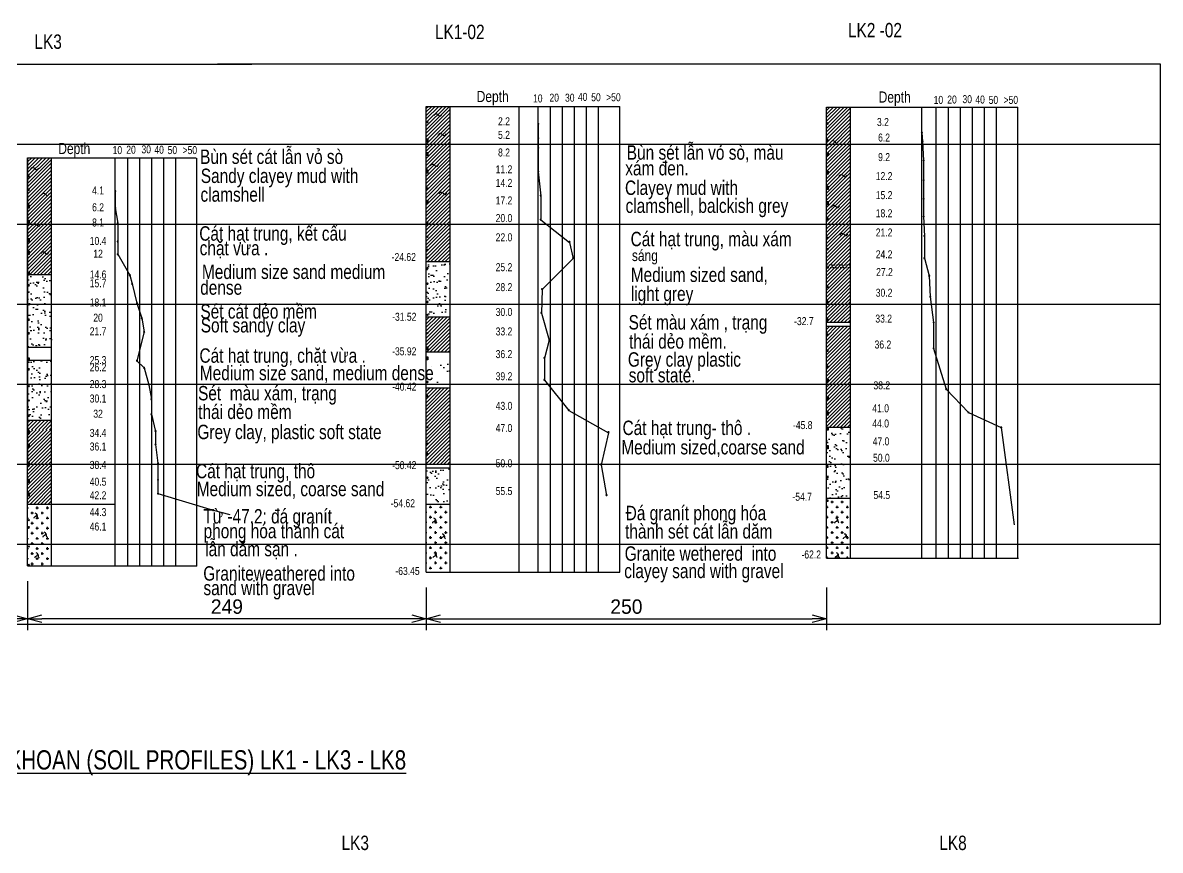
# Model space of a CAD drawing. Header units: millimetres. Extents: x -460 to 3871, y -2191 to 1614.
# Drawn here: x 762 to 1473, y 280 to 797 of the extents above; entities that cross this region are included whole.
import ezdxf
from ezdxf.enums import TextEntityAlignment as Align

# ---------------------------------------------------------------- set-up
doc = ezdxf.new("R2010")
doc.units = ezdxf.units.MM
for name, color, linetype in [('03_Dimension line', 4, 'Continuous'), ('ANN-SMTEXT', 4, 'Continuous'), ('HATCH', 8, 'Continuous'), ('Layer1', 7, 'Continuous'), ('Layer3', 7, 'Continuous'), ('Layer4', 7, 'Continuous'), ('Layer5', 7, 'Continuous'), ('LEGEND', 7, 'Continuous')]:
    doc.layers.add(name, color=color, linetype=linetype)
doc.layers.add('SPT Lines', color=7, linetype='Continuous', lineweight=30)
doc.styles.add('Kich Thuoc', font='vn_vni.shx')
doc.styles.add('vn_vni', font='vn_vni.shx', dxfattribs={"width": 0.8})
doc.dimstyles.new('D500', dxfattribs={"dimscale": 6, "dimtxt": 1.5, "dimasz": 1.5, "dimexe": 1.2, "dimexo": 0, "dimgap": 0.5, "dimtad": 1, "dimdec": 0, "dimzin": 0, "dimdsep": 46, "dimtxsty": 'Kich Thuoc', "dimblk": 'OPEN30', "dimcen": 0.09, "dimclrd": 256, "dimclre": 256, "dimclrt": 256, "dimadec": 0, "dimazin": 0, "dimtfac": 1, "dimtdec": 0, "dimtmove": 0, "dimatfit": 3, "dimldrblk": 'OPEN30', "dimfxl": 1, "dimtolj": 1, "dimtzin": 0, "dimarcsym": 0})
pattern_1 = [(45, (155.8844, 8.5974), (-1.122532, 1.122532), [])]
pattern_2 = [(37.5, (155.8844, 8.5974), (-0.240005, 7.341199), [0, -5.7912, 0, -6.477, 0, -6.19125]), (7.5, (155.884, 8.597), (6.74285, 10.75238), [0, -3.1242, 0, -5.2197, 0, -2.00025]), (327.5, (151.198, 8.5974), (11.864886, 0.021558), [0, -1.905, 0, -6.858, 0, -8.9535]), (317.5, (151.198, 8.597), (11.45335, 3.34394), [0, -0.9525, 0, -4.4958, 0, -5.1435])]
pattern_3 = [(0, (155.8844, 8.5974), (3.175, 3.175), [1.5875, -4.7625]), (90, (156.678, 7.8036), (-3.175, 3.175), [1.5875, -4.7625])]

# ---------------------------------------------------------------- blocks, each defined once
blk = doc.blocks.new('WeaSym')
at = {"layer": 'Layer5'}
for points, knots in [([(0.29, 0.4), (0.22, 0.37), (0.1, 0.31), (-0.13, 0.23), (-0.3, -0.06), (-0.19, -0.64), (-0.96, -0.88), (-1.56, -1.18), (-1.63, -1.55), (-1.66, -1.7)], [0, 0, 0, 0, 0.248602, 0.391484, 0.732345, 1.135543, 1.988104, 2.650597, 3.069283, 3.069283, 3.069283, 3.069283]), ([(-1.03, 1.5), (-0.7, 1.41), (-0.06, 1.23), (0.35, 0.2), (0.38, -0.85), (0.85, -1.43), (1.06, -1.68)], [0, 0, 0, 0, 0.980013, 1.868212, 3.088691, 4.043605, 4.043605, 4.043605, 4.043605])]:
    blk.add_open_spline(points, degree=3, knots=knots, dxfattribs=at)
blk = doc.blocks.new('Mud')
at = {"layer": 'Layer1'}
blk.add_open_spline([(-2.54, -0.48), (-2.35, -0.21), (-2.01, 0.28), (-1.25, 0.76), (-0.41, 0.43), (0.13, -0.11), (0.69, -0.75), (1.53, -0.95), (2.04, -0.32), (2.26, 0.06), (2.38, 0.27)], degree=3, knots=[0, 0, 0, 0, 1.010535, 1.796684, 2.438777, 3.51977, 4.07449, 5.00931, 5.585625, 6.332998, 6.332998, 6.332998, 6.332998], dxfattribs=at)
blk = doc.blocks.new('MAUVUONG')
blk.add_lwpolyline([(0, -2), (0, 0), (1, 0), (1, -2)], close=True)
blk.add_solid([(0, 0), (1, 0), (0, -2), (1, -2)])
blk = doc.blocks.new('_Open30')
at = {"color": 0, "linetype": 'ByBlock', "lineweight": -2}
for p, q in [((-1, 0.268), (0, 0)), ((0, 0), (-1, -0.268)), ((0, 0), (-1, 0))]:
    blk.add_line(p, q, dxfattribs=at)
blk = doc.blocks.new('*D4')
at = {"layer": '03_Dimension line', "lineweight": -2, "transparency": 16777216}
for p, q in [((1014.41, 444.13), (1014.41, 417.39)), ((1264.45, 444.13), (1264.45, 417.39)), ((1023.41, 424.59), (1255.45, 424.59))]:
    blk.add_line(p, q, dxfattribs=at)
at = {"layer": 'DEFPOINTS', "color": 0, "transparency": 16777216}
for p in [(1014.41, 444.13), (1264.45, 444.13), (1264.45, 424.59)]:
    blk.add_point(p, dxfattribs=at)
at = {"layer": '03_Dimension line', "lineweight": -2, "transparency": 16777216, "xscale": 9, "yscale": 9, "zscale": 9, "rotation": 180}
blk.add_blockref('_Open30', (1014.41, 424.59), dxfattribs=at)
at = {"layer": '03_Dimension line', "lineweight": -2, "transparency": 16777216, "xscale": 9, "yscale": 9, "zscale": 9}
blk.add_blockref('_Open30', (1264.45, 424.59), dxfattribs=at)
at = {"layer": '03_Dimension line', "transparency": 16777216, "insert": (1139.43, 432.09), "char_height": 9, "attachment_point": 5, "style": 'Kich Thuoc'}
blk.add_mtext('\\A1;250', dxfattribs=at)
blk = doc.blocks.new('*D5')
at = {"layer": '03_Dimension line', "lineweight": -2, "transparency": 16777216}
for p, q in [((765.35, 448.06), (765.35, 417.39)), ((1014.41, 444.13), (1014.41, 417.39)), ((1005.41, 424.59), (774.35, 424.59))]:
    blk.add_line(p, q, dxfattribs=at)
at = {"layer": 'DEFPOINTS', "color": 0, "transparency": 16777216}
for p in [(765.35, 448.06), (1014.41, 444.13), (765.35, 424.59)]:
    blk.add_point(p, dxfattribs=at)
at = {"layer": '03_Dimension line', "lineweight": -2, "transparency": 16777216, "xscale": 9, "yscale": 9, "zscale": 9, "rotation": 180}
blk.add_blockref('_Open30', (765.35, 424.59), dxfattribs=at)
at = {"layer": '03_Dimension line', "lineweight": -2, "transparency": 16777216, "xscale": 9, "yscale": 9, "zscale": 9}
blk.add_blockref('_Open30', (1014.41, 424.59), dxfattribs=at)
at = {"layer": '03_Dimension line', "transparency": 16777216, "insert": (889.88, 432.09), "char_height": 9, "attachment_point": 5, "style": 'Kich Thuoc'}
blk.add_mtext('\\A1;249', dxfattribs=at)
blk = doc.blocks.new('*D6')
at = {"layer": '03_Dimension line', "lineweight": -2, "transparency": 16777216}
for p, q in [((475.35, 448.06), (475.35, 417.39)), ((765.35, 448.06), (765.35, 417.39)), ((756.35, 424.59), (484.35, 424.59))]:
    blk.add_line(p, q, dxfattribs=at)
at = {"layer": 'DEFPOINTS', "color": 0, "transparency": 16777216}
for p in [(475.35, 448.06), (765.35, 448.06), (475.35, 424.59)]:
    blk.add_point(p, dxfattribs=at)
at = {"layer": '03_Dimension line', "lineweight": -2, "transparency": 16777216, "xscale": 9, "yscale": 9, "zscale": 9, "rotation": 180}
blk.add_blockref('_Open30', (475.35, 424.59), dxfattribs=at)
at = {"layer": '03_Dimension line', "lineweight": -2, "transparency": 16777216, "xscale": 9, "yscale": 9, "zscale": 9}
blk.add_blockref('_Open30', (765.35, 424.59), dxfattribs=at)
at = {"layer": '03_Dimension line', "transparency": 16777216, "insert": (620.35, 432.09), "char_height": 9, "attachment_point": 5, "style": 'Kich Thuoc'}
blk.add_mtext('\\A1;290', dxfattribs=at)

msp = doc.modelspace()

# ---------------------------------------------------------------- hatches: boundary and pattern name
at = {"layer": 'HATCH'}
h = msp.add_hatch(dxfattribs=at)
h.set_pattern_fill('ANSI31', color=256, scale=0.5, style=0)
h.set_pattern_definition(pattern_1)
h.paths.add_polyline_path([(1029.41, 721.21), (1014.41, 721.21), (1014.41, 716.03), (1015.41, 716.03), (1015.41, 714.03), (1014.41, 714.03), (1014.41, 705.03), (1015.41, 705.03), (1015.41, 703.03), (1014.41, 703.03), (1014.41, 686.03), (1015.41, 686.03), (1015.41, 684.03), (1014.41, 684.03), (1014.41, 671.21), (1029.41, 671.21)])
h.paths.add_polyline_path([(1029.41, 744.78), (1014.41, 744.78), (1014.41, 724.53), (1015.41, 724.53), (1015.41, 722.53), (1014.41, 722.53), (1014.41, 721.21), (1029.41, 721.21)])
h.paths.add_polyline_path([(1029.41, 647.78), (1029.41, 671.21), (1014.41, 671.21), (1014.41, 647.78)])
h = msp.add_hatch(dxfattribs=at)
h.set_pattern_fill('ANSI31', color=256, scale=0.5, style=0)
h.set_pattern_definition(pattern_1)
h.paths.add_polyline_path([(1279.45, 744.33), (1264.45, 744.33), (1264.45, 721.21), (1279.45, 721.21)])
h = msp.add_hatch(dxfattribs=at)
h.set_pattern_fill('ANSI31', color=256, scale=0.5, style=0)
h.set_pattern_definition(pattern_1)
h.paths.add_polyline_path([(1279.45, 671.21), (1279.45, 721.21), (1264.45, 721.21), (1264.45, 715.83), (1265.45, 715.83), (1265.45, 713.83), (1264.45, 713.83), (1264.45, 704.33), (1265.45, 704.33), (1265.45, 702.33), (1264.45, 702.33), (1264.45, 694.83), (1265.45, 694.83), (1265.45, 692.83), (1264.45, 692.83), (1264.45, 685.33), (1265.45, 685.33), (1265.45, 683.33), (1264.45, 683.33), (1264.45, 671.21)])
h = msp.add_hatch(dxfattribs=at)
h.set_pattern_fill('ANSI31', color=256, scale=0.5, style=0)
h.set_pattern_definition(pattern_1)
h.paths.add_polyline_path([(780.35, 712.71), (765.35, 712.71), (765.35, 691.21), (780.35, 691.21)])
h.paths.add_polyline_path([(780.35, 691.21), (765.35, 691.21), (765.35, 683.21), (766.35, 683.21), (766.35, 681.21), (765.35, 681.21), (765.35, 673.71), (766.35, 673.71), (766.35, 671.71), (765.35, 671.71), (765.35, 662.21), (766.35, 662.21), (766.35, 660.21), (765.35, 660.21), (765.35, 654.21), (766.35, 654.21), (766.35, 652.21), (765.35, 652.21), (765.35, 641.21), (766.35, 641.21), (766.35, 639.71), (780.35, 639.71)])
h = msp.add_hatch(dxfattribs=at)
h.set_pattern_fill('ANSI31', color=256, scale=0.5, style=0)
h.set_pattern_definition(pattern_1)
h.paths.add_polyline_path([(1264.45, 621.21), (1279.45, 621.21), (1279.45, 671.21), (1264.45, 671.21)])
h.paths.add_polyline_path([(1154.29, 628.26), (1267.75, 628.26), (1267.75, 603.57), (1154.29, 603.57)], flags=9)
h = msp.add_hatch(dxfattribs=at)
h.set_pattern_fill('ANSI31', color=256, scale=0.5, style=0)
h.set_pattern_definition(pattern_1)
h.paths.add_polyline_path([(1279.45, 609.83), (1279.45, 621.21), (1264.45, 621.21), (1264.45, 609.83)])
h.paths.add_polyline_path([(1154.29, 628.26), (1267.75, 628.26), (1267.75, 603.57), (1154.29, 603.57)], flags=9)
h = msp.add_hatch(dxfattribs=at)
h.set_pattern_fill('ANSI31', color=256, scale=0.5, style=0)
h.set_pattern_definition(pattern_1)
h.paths.add_polyline_path([(1029.41, 613.28), (1014.41, 613.28), (1014.41, 594.53), (1015.41, 594.53), (1015.41, 592.53), (1014.41, 592.53), (1014.41, 591.28), (1029.41, 591.28)])
h = msp.add_hatch(dxfattribs=at)
h.set_pattern_fill('ANSI31', color=256, scale=0.5, style=0)
h.set_pattern_definition(pattern_1)
h.paths.add_polyline_path([(1279.45, 607.33), (1264.45, 607.33), (1264.45, 574.33), (1265.45, 574.33), (1265.45, 572.33), (1264.45, 572.33), (1264.45, 571.21), (1279.45, 571.21), (1279.45, 574.33)])
h.paths.add_polyline_path([(1265.45, 561.33), (1264.45, 561.33), (1264.45, 553.83), (1265.45, 553.83), (1265.45, 551.83), (1264.45, 551.83), (1264.45, 544.33), (1279.45, 544.33), (1279.45, 571.21), (1264.45, 571.21), (1264.45, 563.33), (1265.45, 563.33)])
h = msp.add_hatch(dxfattribs=at)
h.set_pattern_fill('ANSI31', color=256, scale=0.5, style=0)
h.set_pattern_definition(pattern_1)
h.paths.add_polyline_path([(1029.41, 568.78), (1014.41, 568.78), (1014.41, 521.21), (1029.41, 521.21)])
h = msp.add_hatch(dxfattribs=at)
h.set_pattern_fill('ANSI31', color=256, scale=0.5, style=0)
h.set_pattern_definition(pattern_1)
h.paths.add_polyline_path([(780.35, 542.71), (765.35, 542.71), (765.35, 542.21), (766.35, 542.21), (766.35, 540.21), (765.35, 540.21), (765.35, 533.71), (766.35, 533.71), (766.35, 531.71), (765.35, 531.71), (765.35, 522.21), (766.35, 522.21), (766.35, 520.21), (765.35, 520.21), (765.35, 511.71), (766.35, 511.71), (766.35, 509.71), (765.35, 509.71), (765.35, 503.21), (766.35, 503.21), (766.35, 501.21), (765.35, 501.21), (765.35, 496.21), (780.35, 496.21)])
at = {"layer": 'Layer1'}
h = msp.add_hatch(dxfattribs=at)
h.set_pattern_fill('DOTS', color=256, style=0)
h.set_pattern_definition([(0, (-596.6645, 993.3315), (0.79375, 1.5875), [0, -1.5875])])
h.paths.add_polyline_path([(1264.45, 645.83), (1264.45, 643.33), (1279.45, 643.33), (1279.45, 645.83)])
h.paths.add_polyline_path([(1266.67, 641.28), (1278.37, 641.28), (1278.37, 648.94), (1266.67, 648.94)], flags=9)
h = msp.add_hatch(dxfattribs=at)
h.set_pattern_fill('AR-SAND', color=256, scale=0.5, style=0)
h.set_pattern_definition([(37.5, (155.884, 8.597), (-0.8, 24.47066), [0, -19.304, 0, -21.59, 0, -20.6375]), (7.5, (155.884, 8.597), (22.4762, 35.8413), [0, -10.414, 0, -17.399, 0, -6.6675]), (327.5, (140.263, 8.597), (39.5496, 0.07186), [0, -6.35, 0, -22.86, 0, -29.845]), (317.5, (140.263, 8.597), (38.1778, 11.1465), [0, -3.175, 0, -14.986, 0, -17.145])])
h.paths.add_polyline_path([(1029.41, 591.28), (1014.41, 591.28), (1014.41, 588.28), (1015.41, 588.28), (1015.41, 586.28), (1014.41, 586.28), (1014.41, 571.21), (1029.41, 571.21), (1029.41, 574.78)])
h = msp.add_hatch(dxfattribs=at)
h.set_pattern_fill('CROSS', color=256, scale=0.5, style=0)
h.set_pattern_definition(pattern_3)
h.paths.add_polyline_path([(1264.45, 471.28), (1279.45, 471.28), (1279.45, 499.83), (1264.45, 499.83)])
h.paths.add_polyline_path([(1279.45, 462.33), (1279.45, 471.28), (1264.45, 471.28), (1264.45, 462.33)])
h = msp.add_hatch(dxfattribs=at)
h.set_pattern_fill('CROSS', color=256, scale=0.5, style=0)
h.set_pattern_definition(pattern_3)
h.paths.add_polyline_path([(1029.41, 496.28), (1014.41, 496.28), (1014.41, 471.28), (1029.41, 471.28)])
h.paths.add_polyline_path([(1029.41, 471.28), (1014.41, 471.28), (1014.41, 453.78), (1029.41, 453.78)])
at = {"layer": 'Layer3'}
h = msp.add_hatch(dxfattribs=at)
h.set_pattern_fill('AR-SAND', color=256, scale=0.15, style=0)
h.set_pattern_definition(pattern_2)
h.paths.add_polyline_path([(1029.41, 647.78), (1014.41, 647.78), (1014.41, 621.21), (1029.41, 621.21)])
h.paths.add_polyline_path([(1014.41, 621.21), (1014.41, 613.28), (1029.41, 613.28), (1029.41, 621.21)])
h = msp.add_hatch(dxfattribs=at)
h.set_pattern_fill('AR-SAND', color=256, scale=0.15, style=0)
h.set_pattern_definition([(37.5, (294.3536, 522.715), (-0.240005, 7.3412), [0, -5.7912, 0, -6.477, 0, -6.19125]), (7.5, (294.354, 522.715), (6.74285, 10.75238), [0, -3.1242, 0, -5.2197, 0, -2.00025]), (327.5, (289.667, 522.715), (11.864886, 0.02156), [0, -1.905, 0, -6.858, 0, -8.9535]), (317.5, (289.667, 522.715), (11.45335, 3.34394), [0, -0.9525, 0, -4.4958, 0, -5.1435])])
h.paths.add_polyline_path([(780.35, 639.71), (766.35, 639.71), (766.35, 639.21), (765.35, 639.21), (765.35, 594.21), (780.35, 594.21)])
h.paths.add_polyline_path([(780.35, 586.21), (766.35, 586.21), (766.35, 585.71), (765.35, 585.71), (765.35, 548.71), (780.35, 548.71)])
h = msp.add_hatch(dxfattribs=at)
h.set_pattern_fill('AR-SAND', color=256, scale=0.15, style=0)
h.set_pattern_definition(pattern_2)
h.paths.add_polyline_path([(1265.45, 532.83), (1265.45, 530.83), (1264.45, 530.83), (1264.45, 521.21), (1279.45, 521.21), (1279.45, 544.33), (1265.45, 544.33), (1265.45, 542.33), (1264.45, 542.33), (1264.45, 532.83)])
h.paths.add_polyline_path([(1279.45, 521.21), (1264.45, 521.21), (1264.45, 499.83), (1279.45, 499.83)])
h = msp.add_hatch(dxfattribs=at)
h.set_pattern_fill('AR-SAND', color=256, scale=0.15, style=0)
h.set_pattern_definition(pattern_2)
h.paths.add_polyline_path([(1029.41, 518.78), (1014.41, 518.78), (1014.41, 497.78), (1029.41, 497.78)])
at = {"layer": 'Layer4'}
h = msp.add_hatch(dxfattribs=at)
h.set_pattern_fill('ANSI31', color=256, scale=0.5, style=0)
h.set_pattern_definition([(45, (294.3536, 522.7148), (-1.122532, 1.122532), [])])
h.paths.add_polyline_path([(780.35, 548.71), (765.35, 548.71), (765.35, 542.71), (780.35, 542.71)])
at = {"layer": 'Layer5'}
h = msp.add_hatch(dxfattribs=at)
h.set_pattern_fill('CROSS', color=256, scale=0.5, style=0)
h.set_pattern_definition([(0, (294.3536, 55.7148), (3.175, 3.175), [1.5875, -4.7625]), (90, (295.1474, 54.921), (-3.175, 3.175), [1.5875, -4.7625])])
h.paths.add_polyline_path([(780.35, 496.21), (765.35, 496.21), (765.35, 457.71), (780.35, 457.71)])

# ---------------------------------------------------------------- linework, layer by layer
at = {"color": 5}
for p, q in [((1472.92, 771.28), (1472.92, 421.21)), ((-435.32, 471.21), (905.55, 471.21)), ((-435.32, 421.21), (1472.92, 421.21))]:
    msp.add_line(p, q, dxfattribs=at)
for p, q in [((1014.41, 598.78), (1014.41, 744.78)), ((1014.41, 574.78), (1014.41, 744.78)), ((1029.41, 574.78), (1029.41, 744.78)), ((1072.52, 574.78), (1072.52, 744.78)), ((1084.4, 574.78), (1084.4, 744.78)), ((1091.9, 744.78), (1091.9, 574.78)), ((1099.4, 744.78), (1099.4, 574.78)), ((1106.9, 744.78), (1106.9, 574.78)), ((1114.4, 744.78), (1114.4, 574.78)), ((1121.9, 744.78), (1121.9, 574.78)), ((1135.4, 574.78), (1135.4, 744.78)), ((1264.45, 574.33), (1264.45, 744.33)), ((1279.45, 574.33), (1279.45, 744.33)), ((1324, 574.33), (1324, 744.33)), ((1324, 574.33), (1324, 744.33)), ((1324, 574.33), (1324, 744.33)), ((1324, 574.33), (1324, 744.33)), ((1333, 574.33), (1333, 744.33)), ((1340.5, 744.33), (1340.5, 574.33)), ((1348, 744.33), (1348, 574.33)), ((1355.5, 744.33), (1355.5, 574.33)), ((1363, 744.33), (1363, 574.33)), ((1370.5, 744.33), (1370.5, 574.33)), ((1384, 559.33), (1384, 744.33)), ((765.35, 542.71), (765.35, 712.71)), ((765.35, 712.71), (870.6, 712.71)), ((780.35, 542.71), (780.35, 712.71)), ((820.18, 542.34), (820.18, 712.34)), ((820.18, 542.34), (820.18, 712.34)), ((827.68, 712.34), (827.68, 542.34)), ((835.18, 712.34), (835.18, 542.34)), ((842.68, 712.34), (842.68, 542.34)), ((850.18, 712.34), (850.18, 542.34)), ((857.68, 712.34), (857.68, 542.34)), ((871.18, 542.34), (871.18, 712.34)), ((1029.41, 453.78), (1029.41, 574.78)), ((1072.52, 453.78), (1072.52, 574.78)), ((1084.4, 453.78), (1084.4, 574.78)), ((1091.9, 574.78), (1091.9, 453.78)), ((1099.4, 574.78), (1099.4, 453.78)), ((1106.9, 574.78), (1106.9, 453.78)), ((1114.4, 574.78), (1114.4, 453.78)), ((1121.9, 574.78), (1121.9, 453.78)), ((1135.4, 453.78), (1135.4, 574.78)), ((1324, 498.33), (1324, 574.33)), ((1324, 498.33), (1324, 574.33)), ((1324, 498.33), (1324, 574.33)), ((1324, 462.33), (1324, 574.33)), ((1333, 462.33), (1333, 574.33)), ((1340.5, 574.33), (1340.5, 462.33)), ((1348, 574.33), (1348, 462.33)), ((1355.5, 574.33), (1355.5, 462.33)), ((1363, 574.33), (1363, 462.33)), ((1370.5, 574.33), (1370.5, 462.33)), ((1384, 462.33), (1384, 574.33)), ((780.35, 457.71), (780.35, 542.71)), ((820.18, 457.34), (820.18, 542.34)), ((820.18, 457.34), (820.18, 542.34)), ((827.68, 542.34), (827.68, 457.34)), ((835.18, 542.34), (835.18, 457.34)), ((842.68, 542.34), (842.68, 457.34)), ((850.18, 542.34), (850.18, 457.34)), ((857.68, 542.34), (857.68, 457.34)), ((871.18, 457.34), (871.18, 542.34))]:
    msp.add_line(p, q)
for points in [[(-435.32, 771.21), (905.55, 771.21)], [(884.09, 771.28), (1472.92, 771.28)], [(-435.32, 621.21), (1472.92, 621.21)], [(884.09, 471.28), (1472.92, 471.28)]]:
    msp.add_lwpolyline(points, dxfattribs=at)
for points in [[(765.35, 681.21), (765.35, 683.21), (766.35, 683.21), (766.35, 681.21)], [(765.35, 671.71), (765.35, 673.71), (766.35, 673.71), (766.35, 671.71)], [(765.35, 660.21), (765.35, 662.21), (766.35, 662.21), (766.35, 660.21)], [(765.35, 652.21), (765.35, 654.21), (766.35, 654.21), (766.35, 652.21)], [(765.35, 639.21), (765.35, 641.21), (766.35, 641.21), (766.35, 639.21)], [(765.35, 585.71), (765.35, 587.71), (766.35, 587.71), (766.35, 585.71)], [(765.35, 540.21), (765.35, 542.21), (766.35, 542.21), (766.35, 540.21)], [(765.35, 531.71), (765.35, 533.71), (766.35, 533.71), (766.35, 531.71)], [(765.35, 520.21), (765.35, 522.21), (766.35, 522.21), (766.35, 520.21)], [(765.35, 509.71), (765.35, 511.71), (766.35, 511.71), (766.35, 509.71)], [(765.35, 501.21), (765.35, 503.21), (766.35, 503.21), (766.35, 501.21)]]:
    msp.add_lwpolyline(points, close=True)
for points in [[(765.35, 683.21), (766.35, 683.21), (765.35, 681.21), (766.35, 681.21)], [(765.35, 673.71), (766.35, 673.71), (765.35, 671.71), (766.35, 671.71)], [(765.35, 662.21), (766.35, 662.21), (765.35, 660.21), (766.35, 660.21)], [(765.35, 654.21), (766.35, 654.21), (765.35, 652.21), (766.35, 652.21)], [(765.35, 641.21), (766.35, 641.21), (765.35, 639.21), (766.35, 639.21)], [(765.35, 587.71), (766.35, 587.71), (765.35, 585.71), (766.35, 585.71)], [(765.35, 542.21), (766.35, 542.21), (765.35, 540.21), (766.35, 540.21)], [(765.35, 533.71), (766.35, 533.71), (765.35, 531.71), (766.35, 531.71)], [(765.35, 522.21), (766.35, 522.21), (765.35, 520.21), (766.35, 520.21)], [(765.35, 511.71), (766.35, 511.71), (765.35, 509.71), (766.35, 509.71)], [(765.35, 503.21), (766.35, 503.21), (765.35, 501.21), (766.35, 501.21)]]:
    msp.add_solid(points)
at = {"layer": 'HATCH'}
msp.add_line((765.35, 457.71), (765.35, 542.71), dxfattribs=at)
at = {"layer": 'Layer1', "color": 0}
for p, q in [((1014.41, 453.78), (1014.41, 744.78)), ((1014.41, 647.78), (1029.41, 647.78)), ((1014.41, 613.28), (1029.41, 613.28)), ((1264.45, 607.33), (1279.45, 607.33)), ((1014.41, 591.28), (1029.41, 591.28)), ((1014.41, 568.78), (1029.41, 568.78)), ((1264.45, 462.33), (1264.45, 574.33)), ((1279.45, 462.33), (1279.45, 574.33)), ((1264.45, 544.33), (1279.45, 544.33)), ((1014.41, 453.78), (1029.41, 453.78))]:
    msp.add_line(p, q, dxfattribs=at)
at = {"layer": 'Layer1'}
for p, q in [((765.35, 712.71), (765.35, 521.21)), ((765.35, 712.71), (765.35, 521.21)), ((1264.45, 609.83), (1279.45, 609.83)), ((1029.41, 499.14), (1029.4, 499.16)), ((1264.45, 499.83), (1279.45, 499.83)), ((1264.45, 462.33), (1279.45, 462.33))]:
    msp.add_line(p, q, dxfattribs=at)
at = {"layer": 'Layer1', "color": 5}
for p, q in [((1014.41, 649.99), (1015.2, 650.78)), ((1029.12, 628.78), (1029.41, 629.07)), ((1014.41, 496.28), (1014.41, 574.78))]:
    msp.add_line(p, q, dxfattribs=at)
at = {"layer": 'Layer1', "color": 0}
msp.add_lwpolyline([(1014.41, 744.78), (1135.4, 744.78)], dxfattribs=at)
at = {"layer": 'Layer1'}
msp.add_lwpolyline([(1264.45, 744.33), (1384, 744.33)], dxfattribs=at)
at = {"layer": 'Layer1', "color": 1}
for points in [[(1084.4, 733.78), (1084.4, 718.78), (1084.4, 703.78), (1085.9, 688.78)], [(1324, 728.33), (1324.43, 722.91), (1325.12, 710.92), (1325.12, 698.7), (1325.12, 686.95), (1325.12, 675.98), (1325.58, 663.76), (1325.58, 649.93), (1328.58, 638.87), (1329.27, 625.82), (1331.35, 609.68), (1331.35, 593.55), (1339.22, 568.06), (1353.06, 553.54), (1373.6, 544.09), (1381.67, 483.36)], [(1085.9, 688.78), (1085.9, 673.78), (1103.9, 659.78), (1106.15, 649.78), (1086.8, 630.36), (1086.31, 615.51), (1091.26, 598.68), (1088.18, 587.33), (1088.18, 573.61), (1103.46, 554.65), (1128.27, 540.82), (1123.57, 520.73), (1127.05, 501.58)]]:
    msp.add_lwpolyline(points, dxfattribs=at)
at = {"layer": 'Layer1', "color": 5}
for points in [[(-435.32, 721.21), (1472.92, 721.21)], [(-435.32, 671.21), (1472.92, 671.21)], [(-435.32, 571.21), (1472.92, 571.21)], [(-435.32, 521.21), (1472.92, 521.21)]]:
    msp.add_lwpolyline(points, dxfattribs=at)
at = {"layer": 'Layer1', "color": 5, "const_width": 0.75}
for points in [[(1264.83, 723.58, 1), (1265.58, 723.58, 1)], [(1014.79, 693.53, 1), (1015.54, 693.53, 1)]]:
    msp.add_lwpolyline(points, format="xyb", close=True, dxfattribs=at)
at = {"layer": 'Layer3'}
msp.add_line((1014.41, 518.78), (1029.41, 518.78), dxfattribs=at)
at = {"layer": 'LEGEND'}
for p, q in [((765.35, 639.71), (780.35, 639.71)), ((765.35, 594.21), (780.35, 594.21)), ((765.35, 586.21), (780.35, 586.21)), ((765.35, 548.71), (780.35, 548.71)), ((765.35, 496.21), (780.35, 496.21)), ((780.35, 496.21), (820.35, 496.21)), ((1014.41, 496.28), (1029.41, 496.28)), ((1264.45, 462.33), (1384.37, 462.33)), ((765.35, 457.71), (780.35, 457.71)), ((780.35, 457.71), (871.18, 457.71)), ((1029.41, 453.78), (1135.4, 453.78))]:
    msp.add_line(p, q, dxfattribs=at)
for centre, start, end in [((1015.16, 735.03), 0, 180), ((1015.16, 735.03), 180, 0), ((1265.2, 734.08), 0, 180), ((1265.2, 734.08), 180, 0), ((766.1, 700.96), 0, 180), ((766.1, 700.96), 180, 0), ((766.1, 692.71), 0, 180), ((766.1, 692.71), 180, 0), ((1015.16, 672.03), 0, 180), ((1015.16, 672.03), 180, 0), ((1265.2, 674.58), 0, 180), ((1265.2, 674.58), 180, 0), ((1015.16, 663.28), 0, 180), ((1015.16, 663.28), 180, 0), ((1265.2, 662.58), 0, 180), ((1265.2, 662.58), 180, 0), ((1015.16, 655.03), 0, 180), ((1015.16, 655.03), 180, 0), ((1265.2, 655.58), 0, 180), ((1265.2, 655.58), 180, 0), ((1015.16, 643.53), 0, 180), ((1015.16, 643.53), 180, 0), ((1265.2, 644.08), 0, 180), ((1265.2, 644.08), 180, 0), ((766.1, 632.96), 0, 180), ((766.1, 632.96), 180, 0), ((1015.16, 634.03), 0, 180), ((1015.16, 634.03), 180, 0), ((1265.2, 632.08), 0, 180), ((1265.2, 632.08), 180, 0), ((766.1, 620.96), 0, 180), ((766.1, 620.96), 180, 0), ((1015.16, 622.53), 0, 180), ((1015.16, 622.53), 180, 0), ((1265.2, 622.58), 0, 180), ((1265.2, 622.58), 180, 0), ((766.1, 611.46), 0, 180), ((766.1, 611.46), 180, 0), ((1015.16, 614.53), 0, 180), ((1015.16, 614.53), 180, 0), ((1265.2, 611.58), 0, 180), ((1265.2, 611.58), 180, 0), ((766.1, 602.96), 0, 180), ((766.1, 602.96), 180, 0), ((1015.16, 603.03), 0, 180), ((1015.16, 603.03), 180, 0), ((1265.2, 602.08), 0, 180), ((1265.2, 602.08), 180, 0), ((1265.2, 592.08), 0, 180), ((1265.2, 592.08), 180, 0), ((766.1, 580.46), 0, 180), ((766.1, 580.46), 180, 0), ((1265.2, 582.08), 0, 180), ((1265.2, 582.08), 180, 0), ((766.1, 569.96), 0, 180), ((766.1, 569.96), 180, 0), ((1015.16, 572.53), 0, 180), ((1015.16, 572.53), 180, 0), ((1015.16, 563.53), 0, 180), ((1015.16, 563.53), 180, 0), ((766.1, 560.96), 0, 180), ((766.1, 560.96), 180, 0), ((766.1, 551.46), 0, 180), ((766.1, 551.46), 180, 0), ((1015.16, 544.28), 0, 180), ((1015.16, 544.28), 180, 0), ((1015.16, 534.03), 0, 180), ((1015.16, 534.03), 180, 0), ((1015.16, 527.53), 0, 180), ((1015.16, 527.53), 180, 0), ((1265.2, 519.58), 0, 180), ((1265.2, 519.58), 180, 0), ((1015.16, 512.78), 0, 180), ((1015.16, 512.78), 180, 0), ((1265.2, 513.08), 0, 180), ((1265.2, 513.08), 180, 0), ((1265.2, 498.33), 0, 180), ((1265.2, 498.33), 180, 0), ((766.1, 486.21), 0, 180), ((766.1, 486.21), 180, 0), ((766.1, 481.71), 0, 180), ((766.1, 481.71), 180, 0), ((766.1, 469.71), 0, 180), ((766.1, 469.71), 180, 0), ((766.1, 458.21), 0, 180), ((766.1, 458.21), 180, 0)]:
    msp.add_arc(centre, 0.375, start, end, dxfattribs=at)
at = {"layer": 'LEGEND', "color": 1}
for centre, start_param, end_param in [((1084.4, 733.78), 0, 3.141593), ((1084.4, 733.78), 0, 3.141593), ((1084.4, 733.78), 3.141593, 6.283185), ((1084.4, 724.92), 0, 3.141593), ((1084.4, 724.92), 0, 3.141593), ((1084.4, 724.92), 3.141593, 6.283185), ((1324, 728.33), 0, 3.141593), ((1324, 728.33), 0, 3.141593), ((1324, 728.33), 3.141593, 6.283185), ((1084.4, 718.78), 0, 3.141593), ((1084.4, 718.78), 0, 3.141593), ((1084.4, 718.78), 3.141593, 6.283185), ((1324.43, 722.91), 0, 3.141593), ((1324.43, 722.91), 0, 3.141593), ((1324.43, 722.91), 3.141593, 6.283185), ((1325.12, 710.92), 0, 3.141593), ((1325.12, 710.92), 3.141593, 6.283185), ((1084.4, 704.03), 0, 3.141593), ((1084.4, 704.03), 0, 3.141593), ((1084.4, 704.03), 3.141593, 6.283185), ((1325.12, 698.7), 0, 3.141593), ((1325.12, 698.7), 3.141593, 6.283185), ((820.18, 691.84), 0, 3.141593), ((820.18, 691.84), 3.141593, 6.283185), ((1085.9, 689.03), 0, 3.141593), ((1085.9, 689.03), 0, 3.141593), ((1085.9, 689.03), 3.141593, 6.283185), ((1325.12, 686.95), 0, 3.141593), ((1325.12, 686.95), 3.141593, 6.283185), ((820.18, 681.34), 0, 3.141593), ((820.18, 681.34), 3.141593, 6.283185), ((1325.12, 675.98), 0, 3.141593), ((1325.12, 675.98), 3.141593, 6.283185), ((821.68, 671.84), 0, 3.141593), ((821.68, 671.84), 3.141593, 6.283185), ((1085.9, 674.03), 0, 3.141593), ((1085.9, 674.03), 0, 3.141593), ((1085.9, 674.03), 3.141593, 6.283185), ((1325.58, 663.76), 0, 3.141593), ((1325.58, 663.76), 3.141593, 6.283185), ((821.68, 660.34), 0, 3.141593), ((821.68, 660.34), 3.141593, 6.283185), ((1103.9, 660.03), 0, 3.141593), ((1103.9, 660.03), 0, 3.141593), ((1103.9, 660.03), 3.141593, 6.283185), ((821.68, 652.34), 0, 3.141593), ((821.68, 652.34), 3.141593, 6.283185), ((1106.15, 650.03), 0, 3.141593), ((1106.15, 650.03), 0, 3.141593), ((1106.15, 650.03), 3.141593, 6.283185), ((1325.58, 649.93), 0, 3.141593), ((1325.58, 649.93), 3.141593, 6.283185), ((829.18, 639.34), 0, 3.141593), ((829.18, 639.34), 3.141593, 6.283185), ((830.68, 633.84), 0, 3.141593), ((830.68, 633.84), 3.141593, 6.283185), ((1328.58, 638.87), 0, 3.141593), ((1328.58, 638.87), 3.141593, 6.283185), ((1086.8, 630.61), 0, 3.141593), ((1086.8, 630.61), 0, 3.141593), ((1086.8, 630.61), 3.141593, 6.283185), ((1329.27, 625.82), 0, 3.141593), ((1329.27, 625.82), 3.141593, 6.283185), ((833.68, 621.84), 0, 3.141593), ((833.68, 621.84), 3.141593, 6.283185), ((836.68, 612.34), 0, 3.141593), ((836.68, 612.34), 3.141593, 6.283185), ((1086.31, 615.76), 0, 3.141593), ((1086.31, 615.76), 0, 3.141593), ((1086.31, 615.76), 3.141593, 6.283185), ((838.18, 603.84), 0, 3.141593), ((1331.35, 609.68), 0, 3.141593), ((1331.35, 609.68), 3.141593, 6.283185), ((838.18, 603.84), 3.141593, 6.283185), ((1091.26, 598.93), 0, 3.141593), ((1091.26, 598.93), 0, 3.141593), ((1091.26, 598.93), 3.141593, 6.283185), ((1331.35, 593.55), 0, 3.141593), ((1331.35, 593.55), 3.141593, 6.283185), ((833.68, 585.84), 0, 3.141593), ((833.68, 585.84), 3.141593, 6.283185), ((1088.18, 587.58), 0, 3.141593), ((1088.18, 587.58), 0, 3.141593), ((1088.18, 587.58), 3.141593, 6.283185), ((838.18, 581.34), 0, 3.141593), ((838.18, 581.34), 3.141593, 6.283185), ((841.18, 570.84), 0, 3.141593), ((841.18, 570.84), 3.141593, 6.283185), ((1088.18, 573.86), 0, 3.141593), ((1088.18, 573.86), 0, 3.141593), ((1088.18, 573.86), 3.141593, 6.283185), ((842.68, 561.84), 0, 3.141593), ((842.68, 561.84), 3.141593, 6.283185), ((1339.22, 568.06), 0, 3.141593), ((1339.22, 568.06), 3.141593, 6.283185), ((1103.46, 554.9), 0, 3.141593), ((1103.46, 554.9), 0, 3.141593), ((1103.46, 554.9), 3.141593, 6.283185), ((842.68, 552.34), 0, 3.141593), ((842.68, 552.34), 3.141593, 6.283185), ((1353.06, 553.54), 0, 3.141593), ((1353.06, 553.54), 3.141593, 6.283185), ((845.32, 541.87), 0, 3.141593), ((845.32, 541.87), 3.141593, 6.283185), ((1128.27, 541.07), 0, 3.141593), ((1128.27, 541.07), 0, 3.141593), ((1128.27, 541.07), 3.141593, 6.283185), ((1373.6, 544.09), 0, 3.141593), ((1373.6, 544.09), 3.141593, 6.283185), ((845.32, 533.37), 0, 3.141593), ((845.32, 533.37), 3.141593, 6.283185), ((846.82, 521.87), 0, 3.141593), ((846.82, 521.87), 3.141593, 6.283185), ((1123.57, 520.98), 0, 3.141593), ((1123.57, 520.98), 0, 3.141593), ((1123.57, 520.98), 3.141593, 6.283185), ((846.82, 511.37), 0, 3.141593), ((846.82, 511.37), 3.141593, 6.283185), ((846.82, 502.87), 0, 3.141593), ((846.82, 502.87), 3.141593, 6.283185), ((1127.05, 501.83), 0, 3.141593), ((1127.05, 501.83), 0, 3.141593), ((1127.05, 501.83), 3.141593, 6.283185), ((881.32, 492.37), 0, 3.141593), ((881.32, 492.37), 3.141593, 6.283185)]:
    msp.add_ellipse(centre, major_axis=(0.375, 0), ratio=0.666667, start_param=start_param, end_param=end_param, dxfattribs=at)
at = {"layer": 'SPT Lines', "color": 1}
for p, q in [((820.18, 691.84), (820.18, 681.34)), ((820.18, 681.34), (821.68, 671.84)), ((821.68, 671.84), (821.68, 660.34)), ((821.68, 660.34), (821.68, 652.34)), ((821.68, 652.34), (829.18, 639.34)), ((829.18, 639.34), (830.68, 633.84)), ((830.68, 633.84), (833.68, 621.84)), ((833.68, 621.84), (836.68, 612.34)), ((836.68, 612.34), (838.18, 603.84)), ((838.18, 603.84), (833.68, 585.84)), ((833.68, 585.84), (838.18, 581.34)), ((838.18, 581.34), (841.18, 570.84)), ((841.18, 570.84), (842.68, 561.84)), ((842.68, 561.84), (842.68, 552.34)), ((842.68, 552.34), (845.07, 542.33)), ((845.32, 541.87), (845.32, 533.37)), ((845.32, 533.37), (846.82, 521.87)), ((846.82, 521.87), (846.82, 511.37)), ((846.82, 511.37), (846.82, 502.87)), ((846.82, 502.87), (881.32, 492.37)), ((881.32, 492.37), (891.7, 489.73))]:
    msp.add_line(p, q, dxfattribs=at)

# ---------------------------------------------------------------- block references
at = {"layer": 'Layer1'}
for name, p in [('Mud', (1021.8, 739.54)), ('Mud', (1024.34, 727.33)), ('MAUVUONG', (1264.45, 715.83)), ('Mud', (769.77, 705.99)), ('Mud', (1019.59, 708.09)), ('MAUVUONG', (1264.45, 704.33)), ('Mud', (1274.82, 701.58)), ('Mud', (776.49, 689.86)), ('Mud', (1024.89, 690.53)), ('MAUVUONG', (1264.45, 694.83)), ('MAUVUONG', (1264.45, 685.33)), ('Mud', (1270.07, 682.35)), ('Mud', (771.11, 670.78)), ('Mud', (1275.37, 664.79)), ('Mud', (776.22, 653.31))]:
    msp.add_blockref(name, p, dxfattribs=at)
at = {"layer": 'Layer1', "color": 5}
for name, p in [('MAUVUONG', (1014.41, 724.53)), ('Mud', (1269.51, 722.77)), ('MAUVUONG', (1014.41, 716.03)), ('MAUVUONG', (1014.41, 705.03)), ('MAUVUONG', (1014.41, 686.03)), ('MAUVUONG', (1014.41, 594.53)), ('MAUVUONG', (1014.41, 588.28)), ('MAUVUONG', (1264.45, 574.33)), ('MAUVUONG', (1264.45, 563.33)), ('MAUVUONG', (1264.45, 553.83))]:
    msp.add_blockref(name, p, dxfattribs=at)
at = {"layer": 'Layer3'}
for p in [(1264.45, 544.33), (1264.45, 532.83)]:
    msp.add_blockref('MAUVUONG', p, dxfattribs=at)
at = {"layer": 'Layer5'}
for p in [(770.93, 489.21), (1019.93, 486.1), (1271.13, 486.1), (776.52, 477.35), (1025.35, 476.22), (1276.55, 476.22), (771.51, 464.44), (1020.25, 464.44), (1271.45, 464.44)]:
    msp.add_blockref('WeaSym', p, dxfattribs=at)

# ---------------------------------------------------------------- texts
at = {"layer": 'ANN-SMTEXT', "color": 4, "style": 'vn_vni', "width": 0.8}
msp.add_text('%%UMAËT CAÉT ÑÒA CHAÁT GIÖÕA LOÃ KHOAN (SOIL PROFILES) LK1 - LK3 - LK8', height=12, dxfattribs=at).set_placement((572.15, 330.38))
at = {"layer": 'Layer1', "color": 4, "style": 'vn_vni', "width": 0.8}
for s, p in [('LK1-02', (1019.81, 786.82)), ('LK2 -02', (1277.85, 787.91)), ('LK3', (769.64, 780.72)), ('LK3', (961.48, 280.02)), ('LK8', (1334.88, 280.02))]:
    msp.add_text(s, height=9, dxfattribs=at).set_placement(p)
at = {"layer": 'LEGEND', "color": 4, "style": 'vn_vni', "width": 0.8}
for s, height, p in [('Depth', 7, (1045.92, 747.47)), ('Depth', 7, (1297.04, 747.11)), ('Depth', 7, (784.55, 714.97)), (' Buøn seùt caùt laãn voû soø', 9, (870.45, 708.81)), ('Buøn seùt laãn voû soø, maøu', 9, (1139.66, 711.46)), ('xaùm ñen.', 9, (1138.72, 701.64)), ('Sandy clayey mud with ', 9, (873.57, 696.89)), ('Clayey mud with ', 9, (1138.56, 689.42)), (' clamshell', 9, (870.7, 685.2)), ('clamshell, balckish grey', 9, (1138.91, 678.19)), ('Caùt haït trung, keát caáu', 9, (872.63, 660.84)), ('chaët vöøa .', 9, (872.87, 651.72)), ('Caùt haït trung, maøu xaùm', 9, (1142.07, 657.37)), ('saùng', 7, (1142.87, 648.09)), ('Medium size sand medium  ', 9, (874.28, 636.89)), ('Medium sized sand, ', 9, (1142.16, 635.06)), (' dense ', 9, (870.52, 627.06)), ('light grey', 9, (1142.19, 623.18)), ('Seùt caùt deûo meàm', 9, (873.32, 612.14)), ('Soft sandy clay', 9, (873.54, 603.48)), ('Seùt maøu xaùm , traïng', 9, (1140.81, 605.33)), ('thaùi deûo meàm.', 9, (1141.12, 593.38)), ('Caùt haït trung, chaët vöøa .', 9, (872.76, 584.55)), ('Grey clay plastic', 9, (1140.36, 582.1)), ('Medium size sand, medium dense', 9, (872.98, 573.63)), ('soft state.', 9, (1140.88, 572.27)), ('Seùt  maøu xaùm, traïng', 9, (871.86, 561.05)), ('thaùi deûo meàm', 9, (871.95, 549.38)), ('Caùt haït trung- thoâ .', 9, (1137.02, 539.38)), ('Grey clay, plastic soft state', 9, (871.44, 536.81)), ('Medium sized,coarse sand', 9, (1136.26, 527.26)), ('Caùt haït trung, thoâ', 9, (870.6, 512.36)), ('Medium sized, coarse sand', 9, (871.02, 501.16)), ('Töø -47.2: ñaù granít', 9, (875.18, 484.1)), ('Ñaù granít phong hoùa', 9, (1138.98, 486.15)), ('phong hoùa thaønh caùt', 9, (875.32, 474.89)), ('thaønh seùt caùt laãn daêm', 9, (1138.61, 474.71)), ('laãn daêm saïn .', 9, (876.32, 463.63)), ('Granite wethered  into ', 9, (1138.38, 460.83)), ('Graniteweathered into ', 9, (875.12, 448.38)), ('clayey sand with gravel', 9, (1138.07, 449.95)), (' sand with gravel ', 9, (872.55, 439.31))]:
    msp.add_text(s, height=height, dxfattribs=at).set_placement(p)
for s, p in [('40', (1112.12, 750.7)), ('10', (1084.08, 749.73)), ('20', (1094.33, 750.21)), ('30', (1104.06, 750.2)), ('50', (1120.42, 750.46)), ('>50', (1131.32, 750.46)), ('10', (1334.32, 748.81)), ('20', (1342.85, 749.05)), ('30', (1352.33, 749.28)), ('40', (1360.39, 749.05)), ('50', (1368.69, 748.81)), ('>50', (1379.59, 748.81)), ('2.2', (1062.97, 735.46)), ('3.2', (1299.68, 734.98)), ('5.2', (1062.97, 726.96)), ('6.2', (1300.4, 725.29)), ('10', (821.45, 717.45)), ('20', (829.99, 717.68)), ('30', (839.47, 717.92)), ('40', (847.53, 717.68)), ('50', (855.82, 717.45)), ('>50', (866.72, 717.45)), ('8.2', (1062.97, 715.96)), ('9.2', (1300.4, 713.08)), ('11.2', (1062.97, 705.46)), ('12.2', (1300.4, 701.19)), ('14.2', (1062.97, 696.96)), ('4.1', (809.39, 692.21)), ('15.2', (1300.4, 689.31)), ('6.2', (809.39, 681.71)), ('17.2', (1062.97, 685.96)), ('20.0', (1062.97, 674.96)), ('18.2', (1300.4, 677.97)), ('8.1', (809.39, 672.21)), ('21.2', (1300.4, 665.97)), ('10.4', (809.39, 660.71)), ('22.0', (1062.97, 662.95)), ('12', (809.39, 652.71)), ('24.2', (1300.4, 652.3)), ('25.2', (1062.97, 644.28)), ('14.6', (809.39, 639.71)), ('27.2', (1300.64, 641.23)), ('15.7', (809.39, 634.21)), ('28.2', (1062.97, 631.8)), ('30.2', (1300.4, 628.32)), ('18.1', (809.39, 622.21)), ('30.0', (1062.97, 616.29)), ('20', (809.39, 612.71)), ('33.2', (1300.16, 612.15)), ('21.7', (809.39, 604.21)), ('33.2', (1062.97, 604.13)), ('36.2', (1299.68, 595.95)), ('36.2', (1062.97, 589.95)), ('25.3', (809.39, 586.21)), ('26.2', (809.39, 581.71)), ('39.2', (1062.97, 576.13)), ('28.3', (809.39, 571.21)), ('38.2', (1298.97, 570.44)), ('30.1', (809.39, 562.21)), ('32', (809.39, 552.71)), ('43.0', (1062.97, 557.62)), ('41.0', (1298.25, 556.1)), ('44.0', (1298.25, 546.6)), ('34.4', (809.39, 540.71)), ('47.0', (1062.97, 543.78)), ('36.1', (809.39, 532.21)), ('47.0', (1298.49, 535.43)), ('50.0', (1298.73, 525.18)), ('38.4', (809.39, 520.71)), ('50.0', (1062.97, 521.74)), ('40.5', (809.39, 510.21)), ('55.5', (1062.97, 504.38)), ('42.2', (809.39, 501.71)), ('54.5', (1298.97, 501.87)), ('44.3', (809.39, 491.21)), ('46.1', (809.39, 482.21))]:
    msp.add_text(s, height=5, dxfattribs=at).set_placement(p, align=Align.MIDDLE_CENTER)
for s, p in [('-24.62', (1000.37, 650.65)), ('-31.52', (1000.67, 613.3)), ('-32.7', (1250.28, 610.56)), ('-35.92', (1000.67, 591.7)), ('-40.42', (1000.67, 569.61)), ('-45.8', (1249.59, 545.6)), ('-50.42', (1000.67, 520.57)), ('-54.62', (999.79, 496.78)), ('-54.7', (1249.23, 500.77)), ('-62.2', (1254.89, 464.73)), ('-63.45', (1002.7, 454.43))]:
    msp.add_text(s, height=5, dxfattribs=at).set_placement(p, align=Align.MIDDLE)

# ---------------------------------------------------------------- dimensions: what is measured, and where the dimension line sits
at = {"layer": '03_Dimension line', "color": 4}
for base, p1, p2, picture, middle in [((475.35, 424.59), (765.35, 448.06), (475.35, 448.06), '*D6', (620.35, 432.09)), ((765.35, 424.59), (1014.41, 444.13), (765.35, 448.06), '*D5', (889.88, 432.09)), ((1264.45, 424.59), (1014.41, 444.13), (1264.45, 444.13), '*D4', (1139.43, 432.09))]:
    dim = msp.add_linear_dim(base=base, p1=p1, p2=p2, dimstyle='D500', dxfattribs=at)
    dim.commit()
    dim.dimension.update_dxf_attribs({"geometry": picture, "text_midpoint": middle})

doc.saveas('drawing.dxf')
